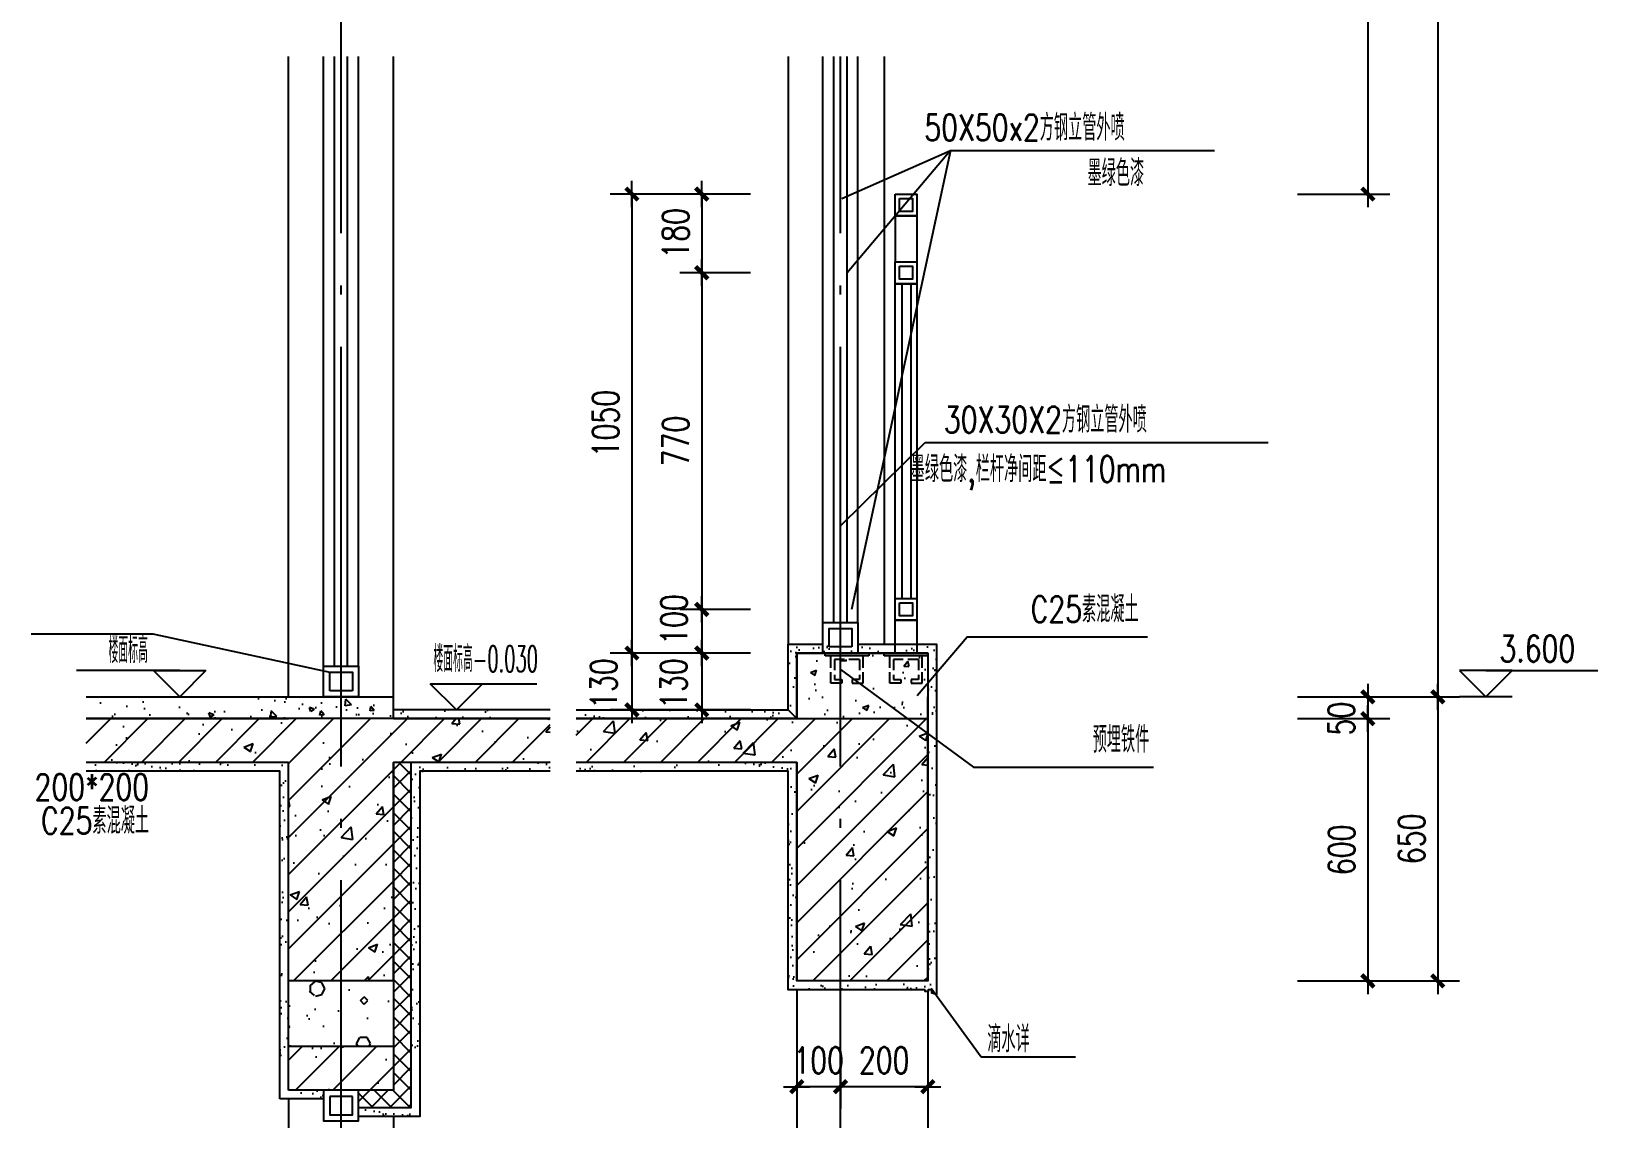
# Model space of a CAD drawing. Extents: x -105837 to 547563, y 466041 to 508041.
# Drawn here: x 448775 to 466699, y 474975 to 487411 of the extents above; entities that cross this region are included whole.
import ezdxf
from ezdxf.enums import TextEntityAlignment as Align

# ---------------------------------------------------------------- set-up
doc = ezdxf.new("R2010")
doc.units = 0
doc.header["$LTSCALE"] = 1000
doc.header["$MEASUREMENT"] = 0
for name, pattern in [('ACAD_ISO04W100', [30.5, 24, -3, 0.5, -3]), ('DASH', [0.35, 0.25, -0.1]), ('DOTE', [2.42, 2, -0.2, 0.02, -0.2])]:
    doc.linetypes.add(name, pattern=pattern)
doc.layers.get('0').update_dxf_attribs({"linetype": 'CONTINUOUS'})
doc.layers.get('DEFPOINTS').update_dxf_attribs({"linetype": 'CONTINUOUS'})
for name, color, linetype in [('AXIS', 3, 'CONTINUOUS'), ('COLUMN', 4, 'CONTINUOUS'), ('DOTE', 1, 'DOTE'), ('MC', 151, 'CONTINUOUS'), ('PUB_DIM', 3, 'CONTINUOUS'), ('S详图索引', 7, 'CONTINUOUS'), ('t-填充', 8, 'CONTINUOUS'), ('WALL', 255, 'CONTINUOUS'), ('可见线', 151, 'CONTINUOUS')]:
    doc.layers.add(name, color=color, linetype=linetype)
doc.styles.add('DIM_FONT', font='SIMPLEX.shx', dxfattribs={"width": 0.75})
doc.styles.add('国标仿宋', font='SIMPLEX.shx', dxfattribs={"width": 0.75, "bigfont": 'gbhzfs.shx'})
doc.dimstyles.new('DIMN', dxfattribs={"dimtxt": 300, "dimasz": 1, "dimexe": 250, "dimexo": 300, "dimgap": 150, "dimtad": 1, "dimdec": 0, "dimzin": 0, "dimdsep": 46, "dimtxsty": 'DIM_FONT', "dimblk": '_DIMX', "dimcen": 0.09, "dimclrt": 7, "dimadec": 0, "dimazin": 0, "dimtfac": 1, "dimtdec": 0, "dimtix": 1, "dimtmove": 2, "dimatfit": 3, "dimldrblk": '_DIMX', "dimfxl": 1, "dimtolj": 1, "dimtzin": 0, "dimarcsym": 0})
pattern_1 = [(142.5, (633707.22, 869741.33), (7.5592, 231.21885), [0, -182.4, 0, -204, 0, -195]), (172.5, (633707.22, 869741.33), (-212.3732, 338.65753), [0, -98.4, 0, -164.4, 0, -63]), (212.5, (633854.82, 869741.33), (-373.69702, 0.67909), [0, -60, 0, -216, 0, -282]), (222.5, (633854.82, 869741.33), (-360.7352, 105.32107), [0, -30, 0, -141.6, 0, -162])]
pattern_2 = [(45, (-649033.9, 161901), (-212.132034, 212.132034), []), (50, (-649033.9, 161901), (1075.8903, -94.1282), [112.5, -1237.5]), (355, (-649033.9, 161901), (-208.127, 1128.2882), [90, -990]), (100.4514, (-648944.2, 161893.2), (867.7641, 1034.1593), [95.6103, -1051.7132]), (46.1842, (-649033.9, 162201), (1600.8616, -248.2785), [168.75, -1856.25]), (96.6356, (-648900.5, 162180.3), (1401.994, 1461.1768), [143.4154, -1577.5695]), (351.1842, (-649033.9, 162201), (1401.993, 1461.178), [135, -1485]), (21, (-648883.9, 162126), (895.3606, -603.92834), [112.5, -1237.5]), (326, (-648883.9, 162126), (364.973, 1087.7251), [90, -990]), (71.4514, (-648809.3, 162075.7), (1260.3339, 483.7957), [95.6103, -1051.7132]), (37.5, (-649033.9, 161901), (18.23978, 499.34078), [0, -978, 0, -1005, 0, -993.75]), (7.5, (-649033.9, 161901), (394.6043, 591.61757), [0, -573, 0, -955.5, 0, -378.75]), (327.5, (-649368.4, 161901), (800.73365, -33.83231), [0, -375, 0, -1170, 0, -1552.5]), (317.5, (-649518.4, 161901), (874.77925, 150.15747), [0, -487.5, 0, -777, 0, -1102.5])]
pattern_3 = [(142.5, (633707.22, 870241.33), (7.5592, 231.21885), [0, -182.4, 0, -204, 0, -195]), (172.5, (633707.22, 870241.33), (-212.3732, 338.65753), [0, -98.4, 0, -164.4, 0, -63]), (212.5, (633854.82, 870241.33), (-373.69702, 0.67909), [0, -60, 0, -216, 0, -282]), (222.5, (633854.82, 870241.33), (-360.7352, 105.32107), [0, -30, 0, -141.6, 0, -162])]
pattern_4 = [(37.5, (-649033.9, 161901), (-7.559203, 231.218852), [0, -182.4, 0, -204, 0, -195]), (7.5, (-649033.9, 161901), (212.373205, 338.65753), [0, -98.4, 0, -164.4, 0, -63]), (327.5, (-649181.5, 161901), (373.697023, 0.679086), [0, -60, 0, -216, 0, -282]), (317.5, (-649181.5, 161901), (360.73519, 105.32107), [0, -30, 0, -141.6, 0, -162])]

# ---------------------------------------------------------------- blocks, each defined once
blk = doc.blocks.new('_DIMX')
blk.add_line((-150, 0), (150, 0))
at = {"const_width": 50}
blk.add_lwpolyline([(-70, -70), (70, 70)], dxfattribs=at)
blk = doc.blocks.new('*D490')
at = {"layer": 'DEFPOINTS', "color": 0, "transparency": 16777216}
for p in [(462962, 492825, -54469), (462962, 485550, -54469), (464069, 485550)]:
    blk.add_point(p, dxfattribs=at)
at = {"layer": 'PUB_DIM', "color": 0, "lineweight": -2, "transparency": 16777216}
for p, q in [((463262, 492825), (464319, 492825)), ((464069, 492824), (464069, 485551)), ((463262, 485550), (464319, 485550))]:
    blk.add_line(p, q, dxfattribs=at)
for p, rotation in [((464069, 492825), 90), ((464069, 485550), 270)]:
    blk.add_blockref('_DIMX', p, dxfattribs=dict(at, rotation=rotation))
at = {"layer": 'PUB_DIM', "color": 7, "transparency": 16777216, "insert": (463769, 489188), "char_height": 300, "attachment_point": 5, "rotation": 90, "style": 'DIM_FONT'}
blk.add_mtext('\\A1;1800', dxfattribs=at)
blk = doc.blocks.new('*D491')
at = {"layer": 'DEFPOINTS', "color": 0, "transparency": 16777216}
for p in [(462962, 479550, -552), (462962, 476550, -552), (464069, 476550)]:
    blk.add_point(p, dxfattribs=at)
at = {"layer": 'PUB_DIM', "color": 0, "lineweight": -2, "transparency": 16777216}
for p, q in [((463262, 479550), (464319, 479550)), ((464069, 479549), (464069, 476551)), ((463262, 476550), (464319, 476550))]:
    blk.add_line(p, q, dxfattribs=at)
for p, rotation in [((464069, 479550), 90), ((464069, 476550), 270)]:
    blk.add_blockref('_DIMX', p, dxfattribs=dict(at, rotation=rotation))
at = {"layer": 'PUB_DIM', "color": 7, "transparency": 16777216, "insert": (463769, 478050), "char_height": 300, "attachment_point": 5, "rotation": 90, "style": 'DIM_FONT'}
blk.add_mtext('\\A1;600', dxfattribs=at)
blk = doc.blocks.new('*D492')
at = {"layer": 'DEFPOINTS', "color": 0, "transparency": 16777216}
for p in [(462962, 479800, -552), (462962, 479550, -552), (464069, 479550)]:
    blk.add_point(p, dxfattribs=at)
at = {"layer": 'PUB_DIM', "color": 0, "lineweight": -2, "transparency": 16777216}
for p, q in [((463262, 479800), (464319, 479800)), ((464069, 479801), (464069, 479802)), ((464069, 479800), (464069, 479550)), ((463262, 479550), (464319, 479550)), ((464069, 479549), (464069, 479548))]:
    blk.add_line(p, q, dxfattribs=at)
for p, rotation in [((464069, 479800), 270), ((464069, 479550), 90)]:
    blk.add_blockref('_DIMX', p, dxfattribs=dict(at, rotation=rotation))
at = {"layer": 'PUB_DIM', "color": 7, "transparency": 16777216, "insert": (463765, 479550), "char_height": 300, "attachment_point": 5, "rotation": 90, "style": 'DIM_FONT'}
blk.add_mtext('\\A1;50', dxfattribs=at)
blk = doc.blocks.new('*D496')
at = {"layer": 'DEFPOINTS', "color": 0, "transparency": 16777216}
for p in [(463471, 496075), (463471, 479800), (464869, 479800)]:
    blk.add_point(p, dxfattribs=at)
at = {"layer": 'PUB_DIM', "color": 0, "lineweight": -2, "transparency": 16777216}
for p, q in [((463771, 496075), (465119, 496075)), ((464869, 496074), (464869, 479801)), ((463771, 479800), (465119, 479800))]:
    blk.add_line(p, q, dxfattribs=at)
for p, rotation in [((464869, 496075), 90), ((464869, 479800), 270)]:
    blk.add_blockref('_DIMX', p, dxfattribs=dict(at, rotation=rotation))
at = {"layer": 'PUB_DIM', "color": 7, "transparency": 16777216, "insert": (464569, 487937), "char_height": 300, "attachment_point": 5, "rotation": 90, "style": 'DIM_FONT'}
blk.add_mtext('\\A1;3600', dxfattribs=at)
blk = doc.blocks.new('*D497')
at = {"layer": 'DEFPOINTS', "color": 0, "transparency": 16777216}
for p in [(463471, 479800), (463471, 476550), (464869, 476550)]:
    blk.add_point(p, dxfattribs=at)
at = {"layer": 'PUB_DIM', "color": 0, "lineweight": -2, "transparency": 16777216}
for p, q in [((463771, 479800), (465119, 479800)), ((464869, 479799), (464869, 476551)), ((463771, 476550), (465119, 476550))]:
    blk.add_line(p, q, dxfattribs=at)
for p, rotation in [((464869, 479800), 90), ((464869, 476550), 270)]:
    blk.add_blockref('_DIMX', p, dxfattribs=dict(at, rotation=rotation))
at = {"layer": 'PUB_DIM', "color": 7, "transparency": 16777216, "insert": (464569, 478175), "char_height": 300, "attachment_point": 5, "rotation": 90, "style": 'DIM_FONT'}
blk.add_mtext('\\A1;650', dxfattribs=at)
blk = doc.blocks.new('*D499')
at = {"layer": 'DEFPOINTS', "color": 0, "transparency": 16777216}
for p in [(458034, 475991), (459034, 475991), (458034, 475341)]:
    blk.add_point(p, dxfattribs=at)
at = {"layer": 'PUB_DIM', "color": 0, "lineweight": -2, "transparency": 16777216}
for p, q in [((458034, 475691), (458034, 475091)), ((459034, 475691), (459034, 475091)), ((459033, 475341), (458035, 475341))]:
    blk.add_line(p, q, dxfattribs=at)
at = {"layer": 'PUB_DIM', "color": 0, "lineweight": -2, "transparency": 16777216, "rotation": 179.9999999999933}
blk.add_blockref('_DIMX', (458034, 475341), dxfattribs=at)
at = {"layer": 'PUB_DIM', "color": 0, "lineweight": -2, "transparency": 16777216}
blk.add_blockref('_DIMX', (459034, 475341), dxfattribs=at)
at = {"layer": 'PUB_DIM', "color": 7, "transparency": 16777216, "insert": (458534, 475641), "char_height": 300, "attachment_point": 5, "style": 'DIM_FONT'}
blk.add_mtext('\\A1;200', dxfattribs=at)
blk = doc.blocks.new('*D500')
at = {"layer": 'DEFPOINTS', "color": 0, "transparency": 16777216}
for p in [(457306, 484650, 0), (456447, 480800), (457306, 480800, 0)]:
    blk.add_point(p, dxfattribs=at)
at = {"layer": 'PUB_DIM', "color": 0, "lineweight": -2, "transparency": 16777216}
for p, q in [((457006, 484650), (456197, 484650)), ((456447, 484649), (456447, 480801)), ((457006, 480800), (456197, 480800))]:
    blk.add_line(p, q, dxfattribs=at)
for p, rotation in [((456447, 484650), 90), ((456447, 480800), 270)]:
    blk.add_blockref('_DIMX', p, dxfattribs=dict(at, rotation=rotation))
at = {"layer": 'PUB_DIM', "color": 7, "transparency": 16777216, "insert": (456147, 482725), "char_height": 300, "attachment_point": 5, "rotation": 90, "style": 'DIM_FONT'}
blk.add_mtext('\\A1;770', dxfattribs=at)
blk = doc.blocks.new('*D501')
at = {"layer": 'DEFPOINTS', "color": 0, "transparency": 16777216}
for p in [(456506, 485550, 0), (455647, 480300), (456506, 480300, 0)]:
    blk.add_point(p, dxfattribs=at)
at = {"layer": 'PUB_DIM', "color": 0, "lineweight": -2, "transparency": 16777216}
for p, q in [((456206, 485550), (455397, 485550)), ((455647, 485549), (455647, 480301)), ((456206, 480300), (455397, 480300))]:
    blk.add_line(p, q, dxfattribs=at)
for p, rotation in [((455647, 485550), 90), ((455647, 480300), 270)]:
    blk.add_blockref('_DIMX', p, dxfattribs=dict(at, rotation=rotation))
at = {"layer": 'PUB_DIM', "color": 7, "transparency": 16777216, "insert": (455347, 482925), "char_height": 300, "attachment_point": 5, "rotation": 90, "style": 'DIM_FONT'}
blk.add_mtext('\\A1;1050', dxfattribs=at)
blk = doc.blocks.new('*D502')
at = {"layer": 'DEFPOINTS', "color": 0, "transparency": 16777216}
for p in [(457306, 480800, 0), (456447, 480300), (457306, 480300, 0)]:
    blk.add_point(p, dxfattribs=at)
at = {"layer": 'PUB_DIM', "color": 0, "lineweight": -2, "transparency": 16777216}
for p, q in [((457006, 480800), (456197, 480800)), ((456447, 480799), (456447, 480301)), ((457006, 480300), (456197, 480300))]:
    blk.add_line(p, q, dxfattribs=at)
for p, rotation in [((456447, 480800), 90), ((456447, 480300), 270)]:
    blk.add_blockref('_DIMX', p, dxfattribs=dict(at, rotation=rotation))
at = {"layer": 'PUB_DIM', "color": 7, "transparency": 16777216, "insert": (456130, 480684), "char_height": 300, "attachment_point": 5, "rotation": 90, "style": 'DIM_FONT'}
blk.add_mtext('\\A1;100', dxfattribs=at)
blk = doc.blocks.new('*D503')
at = {"layer": 'DEFPOINTS', "color": 0, "transparency": 16777216}
for p in [(457306, 480300, 0), (456447, 479650), (457306, 479650, 0)]:
    blk.add_point(p, dxfattribs=at)
at = {"layer": 'PUB_DIM', "color": 0, "lineweight": -2, "transparency": 16777216}
for p, q in [((457006, 480300), (456197, 480300)), ((456447, 480299), (456447, 479651)), ((457006, 479650), (456197, 479650))]:
    blk.add_line(p, q, dxfattribs=at)
for p, rotation in [((456447, 480300), 90), ((456447, 479650), 270)]:
    blk.add_blockref('_DIMX', p, dxfattribs=dict(at, rotation=rotation))
at = {"layer": 'PUB_DIM', "color": 7, "transparency": 16777216, "insert": (456125, 479951), "char_height": 300, "attachment_point": 5, "rotation": 90, "style": 'DIM_FONT'}
blk.add_mtext('\\A1;130', dxfattribs=at)
blk = doc.blocks.new('*D504')
at = {"layer": 'DEFPOINTS', "color": 0, "transparency": 16777216}
for p in [(456506, 480300, 0), (455647, 479650), (456506, 479650, 0)]:
    blk.add_point(p, dxfattribs=at)
at = {"layer": 'PUB_DIM', "color": 0, "lineweight": -2, "transparency": 16777216}
for p, q in [((456206, 480300), (455397, 480300)), ((455647, 480299), (455647, 479651)), ((456206, 479650), (455397, 479650))]:
    blk.add_line(p, q, dxfattribs=at)
for p, rotation in [((455647, 480300), 90), ((455647, 479650), 270)]:
    blk.add_blockref('_DIMX', p, dxfattribs=dict(at, rotation=rotation))
at = {"layer": 'PUB_DIM', "color": 7, "transparency": 16777216, "insert": (455325, 479951), "char_height": 300, "attachment_point": 5, "rotation": 90, "style": 'DIM_FONT'}
blk.add_mtext('\\A1;130', dxfattribs=at)
blk = doc.blocks.new('*D505')
at = {"layer": 'DEFPOINTS', "color": 0, "transparency": 16777216}
for p in [(457534, 475991), (458034, 475991), (457534, 475341)]:
    blk.add_point(p, dxfattribs=at)
at = {"layer": 'PUB_DIM', "color": 0, "lineweight": -2, "transparency": 16777216}
for p, q in [((457534, 475691), (457534, 475091)), ((458034, 475691), (458034, 475091)), ((457533, 475341), (457532, 475341)), ((458034, 475341), (457534, 475341)), ((458035, 475341), (458036, 475341))]:
    blk.add_line(p, q, dxfattribs=at)
blk.add_blockref('_DIMX', (457534, 475341), dxfattribs=at)
at = {"layer": 'PUB_DIM', "color": 0, "lineweight": -2, "transparency": 16777216, "rotation": 179.9999999999733}
blk.add_blockref('_DIMX', (458034, 475341), dxfattribs=at)
at = {"layer": 'PUB_DIM', "color": 7, "transparency": 16777216, "insert": (457784, 475641), "char_height": 300, "attachment_point": 5, "style": 'DIM_FONT'}
blk.add_mtext('\\A1;100', dxfattribs=at)
blk = doc.blocks.new('*D506')
at = {"layer": 'DEFPOINTS', "color": 0, "transparency": 16777216}
for p in [(457306, 485550, 0), (456447, 484650), (457306, 484650, 0)]:
    blk.add_point(p, dxfattribs=at)
at = {"layer": 'PUB_DIM', "color": 0, "lineweight": -2, "transparency": 16777216}
for p, q in [((457006, 485550), (456197, 485550)), ((456447, 485549), (456447, 484651)), ((457006, 484650), (456197, 484650))]:
    blk.add_line(p, q, dxfattribs=at)
for p, rotation in [((456447, 485550), 90), ((456447, 484650), 270)]:
    blk.add_blockref('_DIMX', p, dxfattribs=dict(at, rotation=rotation))
at = {"layer": 'PUB_DIM', "color": 7, "transparency": 16777216, "insert": (456147, 485100), "char_height": 300, "attachment_point": 5, "rotation": 90, "style": 'DIM_FONT'}
blk.add_mtext('\\A1;180', dxfattribs=at)
blk = doc.blocks.new('A$C686C6998')
at = {"linetype": 'DASH', "ltscale": 0.1}
for points in [[(21.2, 72), (21.2, 26), (38.2, 26), (38.2, 18), (13.2, 18), (13.2, 80)], [(21.2, 72), (78.8, 72), (78.8, 26), (61.8, 26), (61.8, 18), (86.8, 18), (86.8, 80)]]:
    blk.add_lwpolyline(points, dxfattribs=at)
at = {"layer": 'WALL'}
for p, q in [((0, 86.5), (0, 80)), ((100, 86.5), (0, 86.5)), ((0, 80), (100, 80)), ((100, 80), (100, 86.5))]:
    blk.add_line(p, q, dxfattribs=at)
blk = doc.blocks.new('A$C461A429A')
at = {"layer": 'AXIS', "xscale": -1}
blk.add_blockref('A$C686C6998', (100, 0, 0), dxfattribs=at)

msp = doc.modelspace()

# ---------------------------------------------------------------- hatches: boundary and pattern name
at = {"layer": 't-填充'}
h = msp.add_hatch(dxfattribs=at)
h.set_pattern_fill('砂灰土', color=256, scale=1200, style=0)
h.set_pattern_definition(pattern_4)
h.paths.add_polyline_path([(457534.02345, 479050.17687), (457434.02345, 478950.17687), (457434.02345, 476450.17687), (458034.02345, 476450.17687), (458034.02345, 476550.17687), (457534.02345, 476550.17687)])
h.paths.add_polyline_path([(459134.02345, 480400.17687), (459120.63359, 480400.17687), (458886.28234, 480300.17687), (459034.02345, 480300.17687), (459034.02345, 479800.17687), (459034.02345, 479300.17687), (459034.02345, 478164.7783), (459134.02345, 477896.49889)])
h.paths.add_polyline_path([(459134.02345, 477896.49889), (459034.02345, 478164.7783), (459034.02345, 476550.17687), (458034.02345, 476550.17687), (458034.02345, 476450.17687), (458084.02345, 476450.17687), (459002.98524, 476450.17687), (459002.98524, 476428.4064), (459036.13507, 476428.4064), (459036.13507, 476450.17687), (459081.30984, 476450.17687), (459081.30984, 476409.87613), (459134.02345, 476395.69831), (459134.02345, 476450.17687)])
h = msp.add_hatch(dxfattribs=at)
h.set_pattern_fill('砂灰土', color=256, scale=1200, style=0)
h.set_pattern_definition(pattern_4)
h.paths.add_polyline_path([(457534.02345, 480400.17687), (457434.02345, 480400.17687), (457434.02345, 479650.17687), (457534.02345, 479550.17687)])
h = msp.add_hatch(dxfattribs=at)
h.set_pattern_fill('砂灰土', color=256, scale=1200, style=0)
h.set_pattern_definition(pattern_4)
h.paths.add_polyline_path([(457909.24549, 480400.17687), (457534.02345, 480400.17687), (457534.02345, 480300.17687), (457909.24549, 480300.17687)])
h.paths.add_polyline_path([(459034.02345, 480363.21947), (459034.02345, 480400.17687), (458158.8014, 480400.17687), (458158.8014, 480300.17687), (458886.28234, 480300.17687)])
h = msp.add_hatch(dxfattribs=at)
h.set_pattern_fill('AN33C', color=256, scale=1000, style=0)
h.set_pattern_definition([(50, (-649033.9, 161901), (717.26018, -62.75213), [75, -825]), (355, (-649033.9, 161901), (-138.75133, 752.19213), [60, -660]), (100.4514, (-648974.1, 161895.8), (578.5094, 689.43954), [63.7402, -701.1421]), (46.1842, (-649033.9, 162101), (1067.24105, -165.519), [112.5, -1237.5]), (96.6356, (-648945, 162087.2), (934.6627, 974.1179), [95.6103, -1051.713]), (351.1842, (-649033.9, 162101), (934.6619, 974.1186), [90, -990]), (21, (-648933.9, 162051), (596.90705, -402.6189), [75, -825]), (326, (-648933.9, 162051), (243.31533, 725.15005), [60, -660]), (71.4514, (-648884.15, 162017.45), (840.22263, 322.5305), [63.7402, -701.1421]), (37.5, (-649033.9, 161901), (12.159855, 332.893854), [0, -652, 0, -670, 0, -662.5]), (7.5, (-649033.9, 161901), (263.06954, 394.41171), [0, -382, 0, -637, 0, -252.5]), (327.5, (-649256.9, 161901), (533.822436, -22.55487), [0, -250, 0, -780, 0, -1035]), (317.5, (-649356.9, 161901), (583.18617, 100.10498), [0, -325, 0, -518, 0, -735])])
h.paths.add_polyline_path([(458034.02345, 480227.8724), (457889.77658, 480227.8724), (457889.77658, 479998.06112), (457974.77658, 479998.06112), (457974.77658, 479958.06112), (457849.77658, 479958.06112), (457849.77658, 480267.8724), (457784.02345, 480267.8724), (457784.02345, 480300.17687), (457534.02345, 480300.17687), (457534.02345, 479550.17687), (458034.02345, 479550.17687)])
h.paths.add_polyline_path([(458327.01642, 480061.53256), (458218.27031, 480015.12952), (458218.27031, 479958.06112), (458093.27031, 479958.06112), (458093.27031, 479998.06112), (458178.27031, 479998.06112), (458178.27031, 480227.8724), (458034.02345, 480227.8724), (458034.02345, 479550.17687), (458517.62207, 479550.17687)])
h.paths.add_polyline_path([(459034.02345, 480300.17687), (458886.28234, 480300.17687), (458327.01642, 480061.53256), (458517.62207, 479550.17687), (459034.02345, 479550.17687), (459034.02345, 479800.17687)])
h.paths.add_polyline_path([(458886.28234, 480300.17687), (458284.02345, 480300.17687), (458284.02345, 480267.8724), (458218.27031, 480267.8724), (458218.27031, 480015.12952)])
h = msp.add_hatch(dxfattribs=at)
h.set_pattern_fill('AN33C', color=256, scale=800, style=0)
h.set_pattern_definition([(130, (633707.2, 870241.33), (-573.80815, -50.2017), [60, -660]), (185, (633707.2, 870241.33), (111.0011, 601.7537), [48, -528]), (79.5486, (633659.4, 870237.15), (-462.8075, 551.5516), [50.99215, -560.9137]), (133.8158, (633707.2, 870401.3), (-853.7928, -132.4152), [90, -990]), (83.3644, (633636.1, 870390.3), (-747.7302, 779.2943), [76.4882, -841.3704]), (188.8158, (633707.2, 870401.3), (-747.7296, 779.2949), [72, -792]), (159, (633627.2, 870361.33), (-477.52564, -322.0951), [60, -660]), (214, (633627.2, 870361.33), (-194.6523, 580.12), [48, -528]), (108.5486, (633587.4, 870334.5), (-672.1781, 258.0244), [50.99215, -560.9137]), (142.5, (633707.22, 870241.33), (-9.72788, 266.31508), [0, -521.6, 0, -536, 0, -530]), (172.5, (633707.22, 870241.33), (-210.45563, 315.52937), [0, -305.6, 0, -509.6, 0, -202]), (212.5, (633885.62, 870241.33), (-427.05795, -18.0439), [0, -200, 0, -624, 0, -828]), (222.5, (633965.6, 870241.33), (-466.54894, 80.084), [0, -260, 0, -414.4, 0, -588])])
h.paths.add_polyline_path([(452919.42542, 479800.17687), (449403.23975, 479800.17687), (449403.23975, 479550.17687), (452919.42542, 479550.17687)])
h = msp.add_hatch(dxfattribs=at)
h.set_pattern_fill('砂灰土', color=256, scale=1200, style=0)
h.set_pattern_definition(pattern_3)
h.paths.add_polyline_path([(457334.02345, 479650.17687), (455010.27927, 479650.17687), (455010.27927, 479550.02403), (457334.02345, 479550.02403)])
h.paths.add_polyline_path([(454710.27927, 479650.17687), (452919.42542, 479650.17687), (452919.42542, 479550.17687), (454710.27927, 479550.17687)])
h = msp.add_hatch(dxfattribs=at)
h.set_pattern_fill('AN31C', color=256, scale=1500, style=0)
h.set_pattern_definition(pattern_2)
h.paths.add_polyline_path([(449403.23975, 479550.17687), (454710.27927, 479550.17687), (454710.27927, 479050.17687), (452919.42542, 479050.17687), (452919.42542, 476550.17687), (451719.42542, 476550.17687), (451719.42542, 479050.17687), (449403.23975, 479050.17687)])
h = msp.add_hatch(dxfattribs=at)
h.set_pattern_fill('AN31C', color=256, scale=1500, style=0)
h.set_pattern_definition(pattern_2)
h.paths.add_polyline_path([(458034.02345, 479550.17687), (457534.02345, 479550.17687), (455010.27927, 479550.17687), (455010.27927, 479050.17687), (457534.02345, 479050.17687), (457534.02345, 476550.17687), (458034.02345, 476550.17687)])
h.paths.add_polyline_path([(458517.62207, 479550.17687), (458034.02345, 479550.17687), (458034.02345, 476550.17687), (459034.02345, 476550.17687), (459034.02345, 478164.7783)])
h.paths.add_polyline_path([(459034.02345, 479300.17687), (459034.02345, 479550.17687), (458517.62207, 479550.17687), (459034.02345, 478164.7783)], flags=17)
h = msp.add_hatch(dxfattribs=at)
h.set_pattern_fill('砂灰土', color=256, scale=1200, style=0)
h.set_pattern_definition(pattern_3)
h.paths.add_polyline_path([(451619.42542, 479048.36857), (449403.23975, 479048.36857), (449403.23975, 478950.17687), (451619.42542, 478950.17687)])
h.paths.add_polyline_path([(451719.42542, 479048.36857), (451619.42542, 479048.36857), (451619.42542, 475700.17687), (451719.42542, 475700.17687)])
h = msp.add_hatch(dxfattribs=at)
h.set_pattern_fill('ANSI37', color=256, scale=1200, style=0)
h.set_pattern_definition([(45, (-649033.9, 161901), (-106.066017, 106.066017), []), (135, (-649033.9, 161901), (-106.066017, -106.066017), [])])
h.paths.add_polyline_path([(453119.42542, 479050.17687), (452919.42542, 479050.17687), (452919.42542, 476550.17687), (452919.42542, 475300.17687), (452519.42541, 475300.17687), (452519.42541, 475100.17687), (453119.42542, 475100.17687)])
h = msp.add_hatch(dxfattribs=at)
h.set_pattern_fill('砂灰土', color=256, scale=1200, style=0)
h.set_pattern_definition(pattern_3)
h.paths.add_polyline_path([(453219.42542, 479050.17687), (453117.00745, 479050.17687), (453117.00745, 475600.17687), (453219.42542, 475600.17687)])
h = msp.add_hatch(dxfattribs=at)
h.set_pattern_fill('砂灰土', color=256, scale=1200, style=0)
h.set_pattern_definition(pattern_3)
h.paths.add_polyline_path([(457434.02345, 479050.17687), (455010.27927, 479050.17687), (455010.27927, 478950.17687), (457434.02345, 478950.17687)])
h.paths.add_polyline_path([(454710.27927, 479050.17687), (453219.42542, 479050.17687), (453219.42542, 478950.17687), (454710.27927, 478950.17687)])
h = msp.add_hatch(dxfattribs=at)
h.set_pattern_fill('AN32C', color=256, scale=1500, style=0)
h.set_pattern_definition([(0, (-648591.4, 161443.5), (750, 1500), [0, -1500]), (0, (-649468.9, 161241), (750, 1500), [0, -1500]), (0, (-648981.4, 161226), (750, 1500), [0, -1500]), (0, (-648448.9, 161668.5), (750, 1500), [0, -1500]), (0, (-649071.4, 161151), (750, 1500), [0, -1500]), (0, (-648298.9, 162613.5), (750, 1500), [0, -1500]), (0, (-648756.4, 162493.5), (750, 1500), [0, -1500]), (0, (-648516.4, 162306), (750, 1500), [0, -1500]), (0, (-649738.9, 162276), (750, 1500), [0, -1500]), (0, (-649003.9, 162208.5), (750, 1500), [0, -1500]), (0, (-649288.9, 161826), (750, 1500), [0, -1500]), (0, (-649273.9, 161263.5), (750, 1500), [0, -1500]), (0, (-648711.4, 161203.5), (750, 1500), [0, -1500]), (0, (-648298.9, 161863.5), (750, 1500), [0, -1500]), (0, (-649701.4, 161631), (750, 1500), [0, -1500]), (0, (-649573.9, 161886), (750, 1500), [0, -1500]), (0, (-648988.9, 161781), (750, 1500), [0, -1500]), (0, (-649198.9, 161563.5), (750, 1500), [0, -1500]), (0, (-649318.9, 162058.5), (750, 1500), [0, -1500]), (0, (-649131.4, 162621), (750, 1500), [0, -1500]), (0, (-649641.4, 161316), (750, 1500), [0, -1500]), (0, (-648816.4, 162313.5), (750, 1500), [0, -1500]), (0, (-649513.9, 162336), (750, 1500), [0, -1500]), (0, (-649633.9, 162531), (750, 1500), [0, -1500]), (130.601294, (-648391.04, 162143.86), (-3749.999965, 4500.000027), [65.8539, -27592.779]), (18.434949, (-648498.18, 162172.43), (3750, 1499.999994), [67.7631, -9419.0698]), (90, (-648498.2, 162108.15), (750, 1500), [64.2857, -2935.7142]), (161.56505, (-648433.9, 162086.72), (-3750.000033, 1499.999893), [67.7631, -9419.0698]), (53.130102, (-648433.9, 162086.72), (750, 1500), [71.4286, -7428.5714]), (135, (-648376.75, 161322.43), (-750.0001, 1499.9999), [60.6091, -4182.0315]), (45, (-648462.47, 161322.43), (750, 1500), [60.6091, -4182.0315]), (135, (-648419.6, 161279.6), (-750.0001, 1499.9999), [60.6091, -4182.0315]), (45, (-648419.6, 161279.6), (750, 1500), [60.6091, -4182.0315]), (116.56505, (-649098.2, 162329.6), (-0.0001, 3000), [79.8596, -1597.1913]), (180, (-649133.9, 162401), (-750, 1500), [85.7143, -1414.2857]), (63.43495, (-649255.3, 162329.6), (1e-06, 3000), [79.8596, -1597.1913]), (116.56505, (-649219.6, 162258.1), (-0.0001, 3000), [79.8596, -1597.1913]), (0, (-649219.6, 162258.1), (750, 1500), [85.7143, -1414.2857]), (63.43495, (-649133.9, 162258.1), (1e-06, 3000), [79.8596, -1597.1913]), (107.102728, (-648533.895, 161822.433), (-2249.999919, 7500.0000288), [97.1534, -40707.258]), (143.972626, (-648562.47, 161915.29), (-14249.99984, 10500.000003), [97.1534, -20305.0515]), (180, (-648641, 161972.4), (-750, 1500), [92.8571, -1407.1428]), (36.027373, (-648812.47, 161915.29), (14249.999915, 10499.999902), [97.1534, -20305.0515]), (71.56505, (-648841.04, 161829.58), (2250.000015, 7499.999997), [90.3508, -9396.4821]), (107.102728, (-648812.467, 161736.72), (-2249.999919, 7500.0000288), [97.1534, -40707.258]), (143.972626, (-648733.9, 161679.58), (-14249.99984, 10500.000003), [97.1534, -20305.0515]), (0, (-648733.9, 161679.6), (750, 1500), [92.8571, -1407.1428]), (36.027373, (-648641.04, 161679.58), (14249.999915, 10499.999902), [97.1534, -20305.0515]), (71.56505, (-648562.47, 161736.72), (2250.000015, 7499.999997), [90.3508, -9396.4821]), (150.255118, (-648519.61, 162522.43), (-2250.000005, 1499.99998), [57.5875, -12035.799]), (90, (-648569.6, 162493.86), (750, 1500), [57.1429, -2942.857]), (29.744881, (-648569.61, 162493.86), (2250, 1499.999993), [57.5875, -12035.799]), (116.56505, (-648869.6, 161458.1), (-0.0001, 3000), [79.8596, -1597.1913]), (168.690067, (-648905.32, 161529.58), (-6750.000012, 1499.999964), [72.8431, -15224.214]), (41.185925, (-649033.895, 161493.86), (18749.999943, 16499.999905), [75.9296, -31814.5065]), (90, (-649033.9, 161422.4), (750, 1500), [71.4286, -2928.5713]), (138.814074, (-648976.75, 161372.43), (-18749.999723, 16500.0001545), [75.9296, -31814.5065]), (16.699244, (-648976.75, 161372.43), (24749.9999575, 7499.9999645), [74.5736, -31246.3455]), (60.945396, (-648905.324, 161393.86), (750.000003, 1499.9999955), [73.5402, -30813.3495]), (109.983106, (-649498.18, 162086.72), (-3750.00002, 10499.9999887), [83.605, -35030.4945]), (155.556045, (-649526.75, 162165.29), (-9750.0000463, 4499.9999106), [86.3075, -36162.8295]), (24.443955, (-649683.895, 162165.29), (9750.000014, 4499.9999825), [86.3075, -36162.8295]), (70.0168934, (-649712.466, 162086.72), (3750.0000173, 10499.9999904), [83.605, -35030.4945]), (109.983106, (-649683.895, 162008.15), (-3750.00002, 10499.9999887), [83.605, -35030.4945]), (160.016893, (-649605.32, 161979.58), (-3750.000019, 1499.999938), [83.605, -17473.4445]), (19.983107, (-649605.32, 161979.58), (3749.999996, 1500.000004), [83.605, -17473.4445]), (70.0168934, (-649526.75, 162008.15), (3750.0000173, 10499.9999904), [83.605, -35030.4945]), (122.005383, (-648941.04, 161951), (-750.000103, 1499.999928), [67.3856, -14083.5861]), (18.434949, (-649041.04, 161986.72), (3750, 1499.999994), [67.7631, -9419.0698]), (90, (-649041.04, 161922.4), (750, 1500), [64.2857, -2935.7142]), (161.56505, (-648976.75, 161901), (-3750.000033, 1499.999893), [67.7631, -9419.0698]), (54.462322, (-648976.75, 161901), (5249.999997, 7499.999995), [61.4452, -25745.5305]), (116.56505, (-649376.8, 161586.7), (-0.0001, 3000), [79.8596, -1597.1913]), (180, (-649412.5, 161658.1), (-750, 1500), [78.5714, -1421.4285]), (59.036243, (-649533.9, 161586.72), (750.000002, 1499.999993), [83.2993, -17409.555]), (120.963756, (-649491.04, 161515.29), (-750.000102, 1499.999931), [83.2993, -17409.555]), (0, (-649491, 161515.3), (750, 1500), [78.5714, -1421.4285]), (63.43495, (-649412.5, 161515.3), (1e-06, 3000), [79.8596, -1597.1913])])
h.paths.add_polyline_path([(452319.42542, 476550.17687), (451719.42542, 476550.17687), (451719.42542, 475800.17687), (452319.42542, 475800.17687)])
h.paths.add_polyline_path([(452319.42542, 475800.17687), (452919.42542, 475800.17687), (452919.42542, 476550.17687), (452319.42542, 476550.17687)])
h = msp.add_hatch(dxfattribs=at)
h.set_pattern_fill('AN31C', color=256, scale=1500, style=0)
h.set_pattern_definition(pattern_2)
h.paths.add_polyline_path([(452319.42542, 475300.17687), (452319.42542, 475800.17687), (452919.42542, 475800.17687), (452919.42542, 475300.17687)])
h.paths.add_polyline_path([(452319.42542, 475300.17687), (452119.42541, 475300.17687), (451719.42542, 475300.17687), (451719.42542, 475800.17687), (452319.42542, 475800.17687)])
h = msp.add_hatch(dxfattribs=at)
h.set_pattern_fill('砂灰土', color=256, scale=1200, style=0)
h.set_pattern_definition(pattern_1)
h.paths.add_polyline_path([(452119.42541, 475300.17687), (451719.42542, 475300.17687), (451719.42542, 475200.17687), (452119.42541, 475200.17687)])
h = msp.add_hatch(dxfattribs=at)
h.set_pattern_fill('砂灰土', color=256, scale=1200, style=0)
h.set_pattern_definition(pattern_1)
h.paths.add_polyline_path([(452519.42541, 475100.17687), (453119.42542, 475100.17687), (453219.42542, 475100.17687), (453219.42542, 475000.17687), (452519.42541, 475000.17687)])

# ---------------------------------------------------------------- linework, layer by layer
for p, q in [((458659.24549, 485550.17687, 39141.87454), (458908.8014, 485550.17687, 39141.87454)), ((458659.24549, 485300.01351, 39141.87454), (458659.24549, 484775.17687, 39141.87454)), ((458659.24549, 485300.01351, 39141.87454), (458908.8014, 485300.01351, 39141.87454)), ((458908.8014, 485300.01351, 39141.87454), (458908.8014, 484775.17687, 39141.87454)), ((458659.24549, 484775.17687, 39141.87454), (458908.8014, 484775.17687, 39141.87454)), ((458659.24549, 480300.17687, 38984.46892), (458659.24549, 484525.01351, 39141.87454)), ((458659.24549, 484525.01351, 39141.87454), (458908.8014, 484525.01351, 39141.87454)), ((458739.24549, 480925.25855, 38984.46892), (458739.24549, 484525.01351, 39141.87454)), ((458838.8014, 484525.01351, 39141.87454), (458838.8014, 480925.25855, 38984.46892)), ((458908.8014, 484525.01351, 39141.87454), (458908.8014, 480300.17687, 38984.46892)), ((458659.24549, 480925.25855, 242084.29539), (458908.8014, 480925.25855, 242084.29539)), ((458659.24549, 480675.09519, 242084.29539), (458908.8014, 480675.09519, 242084.29539))]:
    msp.add_line(p, q)
for points, elevation in [([(458659.24549, 485550.17687), (458908.8014, 485550.17687), (458908.8014, 485300.01351), (458659.24549, 485300.01351)], 39141.87454), ([(458709.24549, 485500.17687), (458858.8014, 485500.17687), (458858.8014, 485350.01351), (458709.24549, 485350.01351)], 39141.87454), ([(458659.24549, 484775.17687), (458908.8014, 484775.17687), (458908.8014, 484525.01351), (458659.24549, 484525.01351)], 39141.87454), ([(458709.24549, 484725.17687), (458858.8014, 484725.17687), (458858.8014, 484575.01351), (458709.24549, 484575.01351)], 39141.87454), ([(458659.24549, 480925.25855), (458908.8014, 480925.25855), (458908.8014, 480675.09519), (458659.24549, 480675.09519)], 242084.29539), ([(458709.24549, 480875.25855), (458858.8014, 480875.25855), (458858.8014, 480725.09519), (458709.24549, 480725.09519)], 242084.29539)]:
    msp.add_lwpolyline(points, close=True, dxfattribs=dict(elevation=elevation))
at = {"layer": 'COLUMN'}
for p, q in [((448775.15012, 480522.07157), (450164.60055, 480522.07157)), ((450164.60055, 480522.07157), (452189.42542, 480080.17687, 39141.87454))]:
    msp.add_line(p, q, dxfattribs=at)
at = {"layer": 'DOTE', "linetype": 'ACAD_ISO04W100', "ltscale": 0.2}
for p, q in [((452319.42542, 472902.53845, 39141.87454), (452319.42542, 496074.78426, 39141.87454)), ((458034.02345, 472902.53845, 39141.87454), (458034.02345, 487121.87924, 39141.87454))]:
    msp.add_line(p, q, dxfattribs=at)
at = {"layer": 'MC'}
for p, q in [((452119.42542, 480150.17687, 39141.87454), (452119.42542, 487121.87924, 39141.87454)), ((452244.42542, 480150.17687, 39141.87454), (452244.42542, 487121.87924, 39141.87454)), ((452394.42542, 480150.17687, 39141.87454), (452394.42542, 487121.87924, 39141.87454)), ((452519.42542, 480150.17687, 39141.87454), (452519.42542, 487121.87924, 39141.87454)), ((457834.02345, 480650.17687, 39141.87454), (457834.02345, 487121.87924, 39141.87454)), ((457959.02345, 480650.17687, 39141.87454), (457959.02345, 487121.87924, 39141.87454)), ((458109.02345, 480650.17687, 39141.87454), (458109.02345, 487121.87924, 39141.87454)), ((458234.02345, 480650.17687, 39141.87454), (458234.02345, 487121.87924, 39141.87454)), ((458164.02345, 480370.17687, 39141.87454), (457904.02345, 480370.17687, 39141.87454)), ((458234.02345, 480300.17687, 39141.87454), (457834.02345, 480300.17687, 39141.87454)), ((452449.42542, 479870.17687, 39141.87454), (452189.42542, 479870.17687, 39141.87454)), ((452519.42542, 479800.17687, 39141.87454), (452119.42542, 479800.17687, 39141.87454)), ((452519.42541, 475300.17687, 39755.37057), (452119.42541, 475300.17687, 39755.37057)), ((452449.42541, 475230.17687, 39755.37057), (452189.42541, 475230.17687, 39755.37057))]:
    msp.add_line(p, q, dxfattribs=at)
for points, elevation in [([(457834.02345, 480300.17687), (457834.02345, 480650.17687), (458234.02345, 480650.17687), (458234.02345, 480300.17687)], 39141.87454), ([(457904.02345, 480370.17687), (457904.02345, 480580.17687), (458164.02345, 480580.17687), (458164.02345, 480370.17687)], 39141.87454), ([(452119.42542, 479800.17687), (452119.42542, 480150.17687), (452519.42542, 480150.17687), (452519.42542, 479800.17687)], 39141.87454), ([(452189.42542, 479870.17687), (452189.42542, 480080.17687), (452449.42542, 480080.17687), (452449.42542, 479870.17687)], 39141.87454), ([(459134.02345, 476450.17687), (459134.02345, 476395.69831), (459081.30984, 476409.87613), (459081.30984, 476450.17687), (459036.13507, 476450.17687), (459036.13507, 476428.4064), (459002.98524, 476428.4064), (459002.98524, 476450.17687)], 39831.65023), ([(452119.42541, 475300.17687), (452119.42541, 474950.17687), (452519.42541, 474950.17687), (452519.42541, 475300.17687)], 39755.37057), ([(452189.42541, 475230.17687), (452189.42541, 475020.17687), (452449.42541, 475020.17687), (452449.42541, 475230.17687)], 39755.37057)]:
    msp.add_lwpolyline(points, dxfattribs=dict(at, elevation=elevation))
at = {"layer": 'PUB_DIM'}
for p, q in [((450473.1652, 480100.17687, 39831.65023), (449293.1652, 480100.17687, 39831.65023)), ((450173.1652, 480100.17687, 39831.65023), (450773.1652, 480100.17687, 39831.65023)), ((450473.1652, 479800.17687, 39831.65023), (450173.1652, 480100.17687, 39831.65023)), ((450773.1652, 480100.17687, 39831.65023), (450473.1652, 479800.17687, 39831.65023)), ((465718.51296, 480100.17687, 39831.65023), (465118.51296, 480100.17687, 39831.65023)), ((465118.51296, 480100.17687, 39831.65023), (465418.51296, 479800.17687, 39831.65023)), ((465418.51296, 480100.17687, 39831.65023), (466698.51296, 480100.17687, 39831.65023)), ((465418.51296, 479800.17687, 39831.65023), (465718.51296, 480100.17687, 39831.65023)), ((453339.34944, 479950.17687, 39831.65023), (453939.34944, 479950.17687, 39831.65023)), ((453639.34944, 479650.17687, 39831.65023), (453339.34944, 479950.17687, 39831.65023)), ((453939.34944, 479950.17687, 39831.65023), (453639.34944, 479650.17687, 39831.65023)), ((453639.34944, 479950.17687, 39831.65023), (454559.34944, 479950.17687, 39831.65023)), ((465718.51296, 479800.17687, 39831.65023), (465118.51296, 479800.17687, 39831.65023))]:
    msp.add_line(p, q, dxfattribs=at)
at = {"layer": 'S详图索引'}
for p, q in [((458050.30355, 485500.17687, 39141.87454), (459294.18722, 486049.51708, 242241.70101)), ((459294.18722, 486049.51708, 242241.70101), (458108.8014, 484650.09519, 39141.87454)), ((459294.18722, 486049.51708, 242241.70101), (458158.8014, 480800.17687, 38984.46892)), ((459294.18722, 486049.51708, 242241.70101), (462313.69245, 486049.51708, 242241.70101)), ((459002.71949, 482708.93723, 38984.46892), (462929.62465, 482708.93723, 38984.46892)), ((459645.30922, 475679.82688, 39403.40109), (459071.98102, 476462.71038, 39831.65023)), ((460721.77868, 475679.82688, 39403.40109), (459645.30922, 475679.82688, 39403.40109))]:
    msp.add_line(p, q, dxfattribs=at)
for points, elevation in [([(458042.1635, 481762.28422), (459002.72926, 482708.94213)], 38986.28275), ([(458911.54512, 479815.96354), (459481.90388, 480485.69933), (461548.48999, 480485.69933)], 39141.87454), ([(458034.02345, 480112.51781), (459556.06179, 478994.97342), (461617.22238, 478994.97342)], 39831.65023)]:
    msp.add_lwpolyline(points, dxfattribs=dict(at, elevation=elevation))
at = {"layer": 't-填充'}
for p, q in [((458908.8014, 480300.17687, 38984.46892), (458659.24549, 480300.17687, 38984.46892)), ((457434.02345, 479650.17687, 39831.65023), (457534.02345, 479550.17687, 39831.65023))]:
    msp.add_line(p, q, dxfattribs=at)
at = {"layer": 'WALL'}
for p, q in [((459034.02345, 480300.17687, 39831.65023), (457534.02345, 480300.17687, 39831.65023)), ((457534.02345, 480300.17687, 39831.65023), (457534.02345, 479550.17687, 39831.65023)), ((459034.02345, 479300.17687, 39831.65023), (459034.02345, 479800.17687, 39831.65023)), ((452919.42542, 479550.17687, 39831.65023), (449403.23975, 479550.17687, 39831.65023)), ((454710.27927, 479550.17687, 39831.65023), (452919.42542, 479550.17687, 39831.65023)), ((457534.02345, 479550.17687, 39831.65023), (455010.27927, 479550.17687, 39831.65023)), ((457534.02345, 479550.17687, 39831.65023), (459034.02345, 479550.17687, 39831.65023)), ((459034.02345, 476550.17687, 39831.65023), (459034.02345, 479300.17687, 39831.65023)), ((459034.02345, 479300.17687, 39831.65023), (459034.02345, 479300.17687, 39831.65023)), ((451719.42542, 479050.17687, 39831.65023), (449403.23975, 479050.17687, 39778.48788)), ((451719.42542, 476550.17687, 39831.65023), (451719.42542, 479050.17687, 39831.65023)), ((451719.42542, 475300.17687, 39831.65023), (451719.42542, 479050.17687, 39831.65023)), ((454710.27927, 479050.17687, 39831.65023), (452919.42542, 479050.17687, 39831.65023)), ((452919.42542, 476550.17687, 39831.65023), (452919.42542, 479050.17687, 39831.65023)), ((457534.02345, 479050.17687, 39831.65023), (455010.27927, 479050.17687, 39831.65023)), ((457534.02345, 479050.17687, 39831.65023), (457534.02345, 476550.17687, 39831.65023)), ((452919.42542, 476550.17687, 39831.65023), (451719.42542, 476550.17687, 39831.65023)), ((452919.42542, 476550.17687, 39831.65023), (451719.42542, 476550.17687, 39831.65023)), ((459034.02345, 476550.17687, 39831.65023), (457534.02345, 476550.17687, 39831.65023)), ((452919.42542, 475800.17687, 39831.65023), (451719.42542, 475800.17687, 39831.65023))]:
    msp.add_line(p, q, dxfattribs=at)
for points, elevation in [([(455010.27927, 479550.17687), (457534.02345, 479550.17687), (457534.02345, 480300.17687), (459034.02345, 480300.17687), (459034.02345, 479800.17687), (459034.02345, 479800.17687), (459034.02345, 479300.17687), (459034.02345, 479300.17687), (459034.02345, 476550.17687), (457534.02345, 476550.17687), (457534.02345, 479050.17687), (455010.27927, 479050.17687)], 39674.24461), ([(449403.23975, 479550.17687), (451719.42542, 479550.17687)], 39831.65023), ([(452919.42542, 479550.17687), (452919.42542, 479550.17687), (454710.27927, 479550.17687)], 39831.65023), ([(454710.27927, 479050.17687), (452919.42542, 479050.17687), (452919.42542, 475300.17687), (451719.42542, 475300.17687)], 39755.37057), ([(454710.27927, 479050.17687), (452919.42542, 479050.17687), (452919.42542, 476550.17687)], 39831.65023)]:
    msp.add_lwpolyline(points, dxfattribs=dict(at, elevation=elevation))
at = {"layer": '可见线'}
for p, q in [((451719.42542, 479800.17687, 39831.65023), (451719.42542, 487121.87924, 39831.65023)), ((452919.42542, 479800.17687, 39831.65023), (452919.42542, 487121.87924, 39831.65023)), ((457434.02345, 487121.87924, 39831.65023), (457434.02345, 480400.17687, 39831.65023)), ((458534.02345, 487121.87924, 39831.65023), (458534.02345, 480400.17687, 39831.65023)), ((452919.42542, 479550.17687, 39831.65023), (452919.42542, 479800.17687, 39831.65023)), ((454710.27927, 479650.17687, 39831.65023), (452919.42542, 479650.17687, 39831.65023)), ((457534.02345, 476450.17687, 39831.65023), (457534.02345, 472902.53845, 39831.65023)), ((459034.02345, 476428.4064, 39831.65023), (459034.02345, 472902.53845, 39831.65023)), ((451719.42542, 475200.17687, 39792.09055), (451719.42542, 472902.53845, 39279.82968)), ((452919.42542, 475000.17687, 39747.44727), (452919.42542, 472902.53845, 39279.82968))]:
    msp.add_line(p, q, dxfattribs=at)
at = {"layer": '可见线', "elevation": 39831.65023}
for points in [[(455010.27927, 479650.17687), (457434.02345, 479650.17687), (457434.02345, 480400.17687), (457834.02345, 480400.17687)], [(458234.02345, 480400.17687), (459134.02345, 480400.17687), (459134.02345, 476450.17687)], [(449403.23975, 479800.17687), (452919.42542, 479800.17687)], [(451619.42542, 475200.17687), (451619.42542, 478950.17687), (449403.23975, 478950.17687)], [(453119.42542, 479050.17687), (453119.42542, 475100.17687), (452519.42541, 475100.17687)], [(454710.27927, 478950.17687), (453219.42542, 478950.17687), (453219.42542, 475000.17687), (452519.42541, 475000.17687)], [(458084.02345, 476450.17687), (457434.02345, 476450.17687), (457434.02345, 478950.17687), (455010.27927, 478950.17687)], [(459002.98524, 476450.17687), (457534.02345, 476450.17687)], [(459081.30984, 476450.17687), (459036.13507, 476450.17687)], [(452119.42541, 475200.17687), (451619.42542, 475200.17687)]]:
    msp.add_lwpolyline(points, dxfattribs=at)

# ---------------------------------------------------------------- block references
at = {"xscale": 5, "yscale": 5, "zscale": 5}
for p in [(457859.24015, 479867.87265, 39674.24459), (458534.0181, 479867.87265, 38984.4689)]:
    msp.add_blockref('A$C461A429A', p, dxfattribs=at)

# ---------------------------------------------------------------- texts
at = {"layer": 'PUB_DIM', "color": 7, "style": '国标仿宋'}
for s, width, p in [('楼面标高', 0.5, (449883.1652, 480351.84887, 39831.65023)), ('楼面标高-0.030', 0.5, (453974.11336, 480250.17687, 39831.65023)), ('3.600', 0.75, (466008.51296, 480351.84887, 39831.65023))]:
    msp.add_text(s, height=300, dxfattribs=dict(at, width=width)).set_placement(p, align=Align.MIDDLE)
at = {"layer": 'S详图索引', "style": '国标仿宋', "width": 0.75}
for s, p in [('50X50x2方钢立管外喷', (458993.4884, 486161.21838, 233322148.23059)), ('墨绿色漆', (460860.82474, 485640.49939, 242716.3605)), ('30X30X2方钢立管外喷', (459217.56023, 482820.63852, 233118890.9985)), ('墨绿色漆,栏杆净间距≤110mm', (458837.38716, 482254.95885, 38984.46892)), ('滴水详 ', (459713.84836, 475735.25855, 39403.40109))]:
    msp.add_text(s, height=300, dxfattribs=at).set_placement(p)
for s, p in [('C25素混凝土', (461446.3477, 480561.89358, 39141.87454)), ('预埋铁件 ', (461722.14499, 479071.16766, 39831.65023)), ('200*200', (450122.74735, 478526.90987, 39141.87454)), ('C25素混凝土', (450122.74735, 478142.4639, 39141.87454))]:
    msp.add_text(s, height=300, dxfattribs=at).set_placement(p, align=Align.BOTTOM_RIGHT)

# ---------------------------------------------------------------- dimensions: what is measured, and where the dimension line sits
at = {"layer": 'PUB_DIM'}
for p1, p2, distance, text, picture, middle in [((463471.46091, 496074.78426, 94300.96465), (463471.46091, 479800.17687, 94300.96465), 1397.05205, '3600', '*D496', (464568.51296, 487937.48056, 94300.96465)), ((462962.002, 492825.01491, 39831.65023), (462962.002, 485550.17687, 39831.65023), 1106.51096, '1800', '*D490', (463768.51296, 489187.59589, 94300.96465))]:
    dim = msp.add_aligned_dim(p1=p1, p2=p2, distance=distance, text=text, dimstyle='DIMN', override={"dimlfac": 0.2}, dxfattribs=at)
    dim.commit()
    dim.dimension.update_dxf_attribs({"geometry": picture, "text_midpoint": middle})
for p1, p2, distance, picture, middle in [((456506.00231, 485550.17687, 39831.65023), (456506.00231, 480300.17687, 39831.65023), -858.87516, '*D501', (455347.12715, 482925.17687, 39831.65023)), ((457306.00231, 485550.17687, 39831.65023), (457306.00231, 484650.09519, 39831.65023), -858.87516, '*D506', (456147.12715, 485100.13603, 39831.65023)), ((457306.00231, 484650.09519, 39831.65023), (457306.00231, 480800.17687, 39831.65023), -858.87516, '*D500', (456147.12715, 482725.13603, 39831.65023)), ((463471.46091, 479800.17687, 39831.65023), (463471.46091, 476550.17687, 39831.65023), 1397.05205, '*D497', (464568.51296, 478175.17687, 39831.65023)), ((462962.002, 479550.17687, 39279.82968), (462962.002, 476550.17687, 39279.82968), 1106.51096, '*D491', (463768.51296, 478050.17687, 39831.65023)), ((458034.02345, 475991.00023, 39831.65023), (457534.02345, 475991.00023, 39831.65023), 649.9898, '*D505', (457784.02345, 475641.01043, 39831.65023)), ((459034.02345, 475991.00023, 39831.65023), (458034.02345, 475991.00023, 39831.65023), 649.9898, '*D499', (458534.02345, 475641.01043, 39831.65023))]:
    dim = msp.add_aligned_dim(p1=p1, p2=p2, distance=distance, dimstyle='DIMN', override={"dimlfac": 0.2}, dxfattribs=at)
    dim.commit()
    dim.dimension.update_dxf_attribs({"geometry": picture, "text_midpoint": middle})
for base, p1, p2, picture, middle in [((456447.12715, 480300.17687, 39831.65023), (457306.00231, 480800.17687, 39831.65023), (457306.00231, 480300.17687, 39831.65023), '*D502', (456129.51503, 480684.18842, 39831.65023)), ((455647.12715, 479650.17687, 39831.65023), (456506.00231, 480300.17687, 39831.65023), (456506.00231, 479650.17687, 39831.65023), '*D504', (455324.64939, 479951.43058, 39831.65023)), ((456447.12715, 479650.17687, 39831.65023), (457306.00231, 480300.17687, 39831.65023), (457306.00231, 479650.17687, 39831.65023), '*D503', (456124.64939, 479951.43058, 39831.65023)), ((464068.51296, 479550.17687, 39831.65023), (462962.002, 479800.17687, 39279.82968), (462962.002, 479550.17687, 39279.82968), '*D492', (463765.41353, 479550.17687, 39831.65023))]:
    dim = msp.add_linear_dim(base=base, p1=p1, p2=p2, angle=270, dimstyle='DIMN', override={"dimlfac": 0.2}, dxfattribs=at)
    dim.commit()
    dim.dimension.update_dxf_attribs({"geometry": picture, "text_midpoint": middle, "dimtype": 129})

doc.saveas('drawing.dxf')
